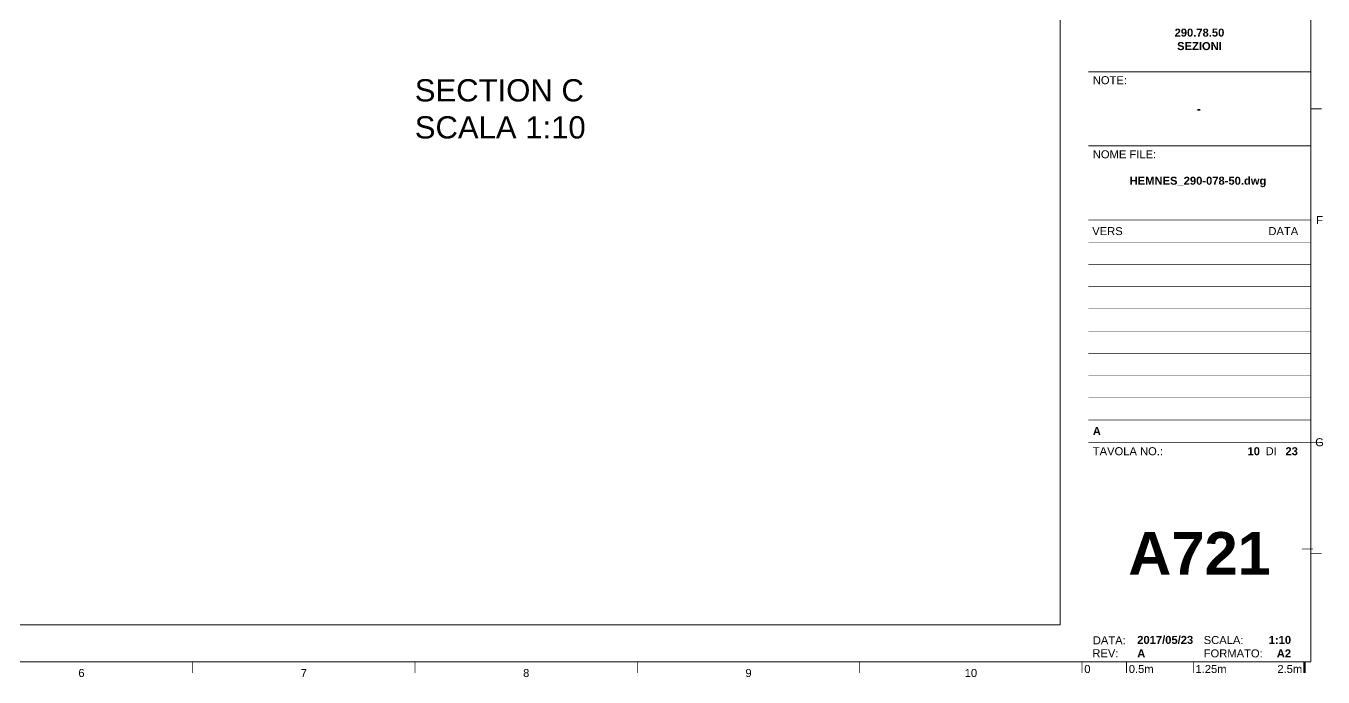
# Paper-space layout 'A721' of a CAD drawing. Header units: centimetres, sheet in millimetres. Extents: x 14 to 580, y 6 to 411.
# Drawn here: x 285.7 to 577.4, y 5.7 to 152.2 of the extents above; entities that cross this region are included whole.
import ezdxf
from ezdxf.enums import TextEntityAlignment as Align

# ---------------------------------------------------------------- set-up
doc = ezdxf.new("R2010")
doc.units = ezdxf.units.CM
for name, color, linetype, lineweight in [('G-ANNO-NPLT', 2, 'Continuous', 18), ('G-ANNO-TEXT', 3, 'Continuous', 18), ('G-ANNO-TTLB', 3, 'Continuous', 18)]:
    doc.layers.add(name, color=color, linetype=linetype, lineweight=lineweight)
doc.styles.add('ARIAL', font='arial.ttf')
doc.styles.add('ARIAL-BOLD', font='arialbd.ttf')
doc.styles.add('E-ARIAL', font='arial.ttf')

# ---------------------------------------------------------------- blocks, each defined once
blk = doc.blocks.new('*U50')
at = {"layer": 'G-ANNO-TTLB'}
for points, const_width in [([(0, -2.5), (0, 0)], 0.18), ([(10, 0), (10, -2.5)], 0.18), ([(25, 0), (25, -2.5)], 0.18), ([(50, 0), (50, -2.5)], 0.48)]:
    blk.add_lwpolyline(points, dxfattribs=dict(at, const_width=const_width))
at = {"layer": 'G-ANNO-TEXT', "style": 'E-ARIAL'}
blk.add_text('0', height=1.8, dxfattribs=at).set_placement((1.2, -0.7), align=Align.TOP_CENTER)
for s, p in [('0.5m', (10.5, -2.5)), ('1.25m', (25.5, -2.5))]:
    blk.add_text(s, height=1.8, dxfattribs=at).set_placement(p)
blk.add_text('2.5m', height=1.8, dxfattribs=at).set_placement((49.5, -2.5), align=Align.RIGHT)
blk = doc.blocks.new('BLOCK_TITLE')
at = {"layer": 'G-ANNO-TTLB'}
for points, const_width in [([(-50, 133.33), (0, 133.33)], 0.18), ([(-50, 116.67), (0, 116.67)], 0.18), ([(-50, 116.67), (0, 116.67)], 0.18), ([(-50, 100), (0, 100)], 0.18), ([(-50, 95), (0, 95)], 0.12), ([(-50, 90), (0, 90)], 0.12), ([(-50, 85), (0, 85)], 0.12), ([(-50, 80), (0, 80)], 0.12), ([(-50, 75), (0, 75)], 0.12), ([(-50, 70), (0, 70)], 0.12), ([(-50, 65), (0, 65)], 0.12), ([(-50, 60), (0, 60)], 0.12), ([(-50, 55), (0, 55)], 0.12), ([(-50, 50), (0, 50)], 0.18), ([(-50, 50), (0, 50)], 0.18)]:
    blk.add_lwpolyline(points, dxfattribs=dict(at, const_width=const_width))
at = {"layer": 'G-ANNO-TTLB', "const_width": 0.18, "flags": 128}
blk.add_lwpolyline([(2.5, 50), (0, 50)], dxfattribs=at)
blk.add_lwpolyline([(2.5, 50), (0, 50)], dxfattribs=at)
at = {"layer": 'G-ANNO-TEXT', "style": 'ARIAL'}
for s, p in [('NOTE:', (-49, 132.35)), ('NOME FILE:', (-49, 115.68)), ('TAVOLA NO.:', (-49, 48.88))]:
    blk.add_text(s, height=1.8, dxfattribs=at).set_placement(p, align=Align.TOP_LEFT)
for s, p in [('VERS', (-49.13, 97.5)), ('DI', (-10.14, 47.99)), ('DATA:', (-49, 5.44)), ('SCALA:', (-24.06, 5.5)), ('REV:', (-49.1, 2.54)), ('FORMATO:', (-24.06, 2.5))]:
    blk.add_text(s, height=1.8, dxfattribs=at).set_placement(p, align=Align.MIDDLE_LEFT)
blk.add_text('DATA', height=1.8, dxfattribs=at).set_placement((-2.81, 97.5), align=Align.MIDDLE_RIGHT)
at = {"layer": 'G-ANNO-TEXT', "style": 'ARIAL-BOLD'}
for tag, p, height in [('PROJECT_TITLE_001', (-41.2, 228.22), 3.6), ('PROJECT_TITLE_002', (-36.08, 222.16), 3.6), ('PROJECT_TITLE_003', (-34.58, 216.1), 3.6), ('STUDENTS_001', (-30.84, 153.05), 1.8), ('DRAWING_TITLE_001', (-32.36, 142.66), 1.8), ('NOTES_001', (-25.17, 124.1), 1.8), ('FILENAME_001', (-38.65, 109.01), 1.8)]:
    blk.add_attdef(tag, p, '', height=height, dxfattribs=at)
at = {"layer": 'G-ANNO-TEXT', "style": 'ARIAL-BOLD', "flags": 2}
for tag, p in [('CLASS_001', (-38.72, 194.27)), ('CLASS_002', (-34.96, 191.24)), ('PROFESSOR_001', (-35.55, 175.36))]:
    blk.add_attdef(tag, p, '', height=1.8, dxfattribs=at)
at = {"layer": 'G-ANNO-TEXT', "style": 'ARIAL-BOLD'}
for tag, p in [('VERSION_9', (-49, 92.5)), ('VERSION_8', (-49, 87.5)), ('VERSION_7', (-49, 82.5)), ('VERSION_6', (-49, 77.5)), ('VERSION_5', (-49, 72.5)), ('VERSION_4', (-49, 67.5)), ('VERSION_3', (-49, 62.5)), ('VERSION_2', (-49, 57.5)), ('VERSION_1', (-49, 52.5)), ('SHEET_TOTAL', (-5.68, 47.98)), ('DATE', (-39.01, 5.53)), ('REV', (-39.01, 2.51))]:
    blk.add_attdef(tag, text='', height=1.8, dxfattribs=at).set_placement(p, align=Align.MIDDLE_LEFT)
for tag, p in [('DATA_9', (-2.81, 92.5)), ('DATA_8', (-2.81, 87.5)), ('DATA_7', (-2.81, 82.5)), ('DATA_6', (-2.81, 77.5)), ('DATA_5', (-2.81, 72.5)), ('DATA_4', (-2.81, 67.5)), ('DATA_3', (-2.81, 62.5)), ('DATA_2', (-2.81, 57.5)), ('DATA_1', (-2.81, 52.5)), ('SHEET_COPY', (-11.42, 47.98)), ('SCALE', (-4.42, 5.53))]:
    blk.add_attdef(tag, text='', height=1.8, dxfattribs=at).set_placement(p, align=Align.MIDDLE_RIGHT)
blk.add_attdef('SHEET', text='', height=9.6, dxfattribs=at).set_placement((-25, 25), align=Align.MIDDLE_CENTER)

psp = doc.layouts.new('A721')

# ---------------------------------------------------------------- linework, layer by layer
at = {"layer": 'G-ANNO-NPLT'}
psp.add_lwpolyline([(21.82, 394.95), (518.28, 394.95), (518.28, 17.42), (21.82, 17.42)], close=True, dxfattribs=at)
at = {"layer": 'G-ANNO-TTLB'}
for p, q in [((574.6, 9.11), (574.6, 407.52)), ((17.19, 9.11), (574.6, 9.11))]:
    psp.add_line(p, q, dxfattribs=at)
at = {"layer": 'G-ANNO-TTLB', "const_width": 0.18, "flags": 128}
for points in [[(577.1, 133.52), (574.6, 133.52)], [(575.12, 34.51), (572.62, 34.51)], [(577.1, 33.52), (574.6, 33.52)], [(323.19, 9.11), (323.19, 6.61)], [(373.19, 9.11), (373.19, 6.61)], [(423.19, 9.11), (423.19, 6.61)], [(473.19, 9.11), (473.19, 6.61)], [(523.19, 9.11), (523.19, 6.61)], [(573.19, 9.11), (573.19, 6.61)]]:
    psp.add_lwpolyline(points, dxfattribs=at)

# ---------------------------------------------------------------- block references
psp.add_blockref('*U50', (523.19, 9.11))

# ---------------------------------------------------------------- texts
at = {"layer": 'G-ANNO-TEXT', "style": 'ARIAL'}
for s, p in [('F', (576.59, 108.52)), ('G', (576.59, 58.52)), ('6', (298.19, 6.61)), ('7', (348.19, 6.61)), ('8', (398.19, 6.61)), ('9', (448.19, 6.61)), ('10', (498.19, 6.61))]:
    psp.add_text(s, height=1.8, dxfattribs=at).set_placement(p, align=Align.MIDDLE_CENTER)
at = {"layer": 'G-ANNO-TEXT', "insert": (373.13, 140.19), "char_height": 5, "attachment_point": 1}
psp.add_mtext_dynamic_manual_height_columns('{\\fArial|b0|i0|c134|p34;SECTION C \\PSCALA 1:10}', width=76.0455, gutter_width=1, heights=[0], dxfattribs=at)

# ---------------------------------------------------------------- next in the draw order: block references
ref = psp.add_blockref('BLOCK_TITLE', (574.6, 8.52))
ref.add_attrib('SHEET_COPY', '10', dxfattribs={"layer": 'G-ANNO-TEXT', "height": 1.8, "style": 'ARIAL-BOLD'}).set_placement((563.18, 56.5), align=Align.MIDDLE_RIGHT)
ref.add_attrib('SHEET_TOTAL', '23', dxfattribs={"layer": 'G-ANNO-TEXT', "height": 1.8, "style": 'ARIAL-BOLD'}).set_placement((568.92, 56.5), align=Align.MIDDLE_LEFT)
ref.add_attrib('SCALE', '1:10', dxfattribs={"layer": 'G-ANNO-TEXT', "height": 1.8, "style": 'ARIAL-BOLD'}).set_placement((570.19, 14.05), align=Align.MIDDLE_RIGHT)
ref.add_attrib('REV', 'A', dxfattribs={"layer": 'G-ANNO-TEXT', "height": 1.8, "style": 'ARIAL-BOLD'}).set_placement((535.59, 11.03), align=Align.MIDDLE_LEFT)
ref.add_attrib('DATE', '2017/05/23', dxfattribs={"layer": 'G-ANNO-TEXT', "height": 1.8, "style": 'ARIAL-BOLD'}).set_placement((535.59, 14.05), align=Align.MIDDLE_LEFT)
ref.add_attrib('SHEET', 'A721', dxfattribs={"layer": 'G-ANNO-TEXT', "height": 9.6, "style": 'ARIAL-BOLD'}).set_placement((549.6, 33.52), align=Align.MIDDLE_CENTER)
ref.add_attrib('VERSION_1', 'A', dxfattribs={"layer": 'G-ANNO-TEXT', "height": 1.8, "style": 'ARIAL-BOLD'}).set_placement((525.6, 61.02), align=Align.MIDDLE_LEFT)
ref.add_attrib('FILENAME_001', 'HEMNES_290-078-50.dwg', (533.88, 116.45), dxfattribs={"layer": 'G-ANNO-TEXT', "height": 1.8, "style": 'ARIAL-BOLD'})
ref.add_attrib('NOTES_001', '-', (549.01, 132.62), dxfattribs={"layer": 'G-ANNO-TEXT', "height": 1.8, "style": 'ARIAL-BOLD'})
ref.add_attrib('A1', 'A2', (566.97, 10.12), dxfattribs={"layer": 'G-ANNO-TEXT', "height": 1.8, "style": 'ARIAL-BOLD'})
ref.add_attrib('DRAWING_TITLE_002', '290.78.50', (543.99, 149.77), dxfattribs={"layer": 'G-ANNO-TEXT', "height": 1.8, "style": 'ARIAL-BOLD'})
ref.add_attrib('DRAWING_TITLE_003', 'SEZIONI', (544.56, 146.74), dxfattribs={"layer": 'G-ANNO-TEXT', "height": 1.8, "style": 'ARIAL-BOLD'})

doc.saveas('drawing.dxf')
